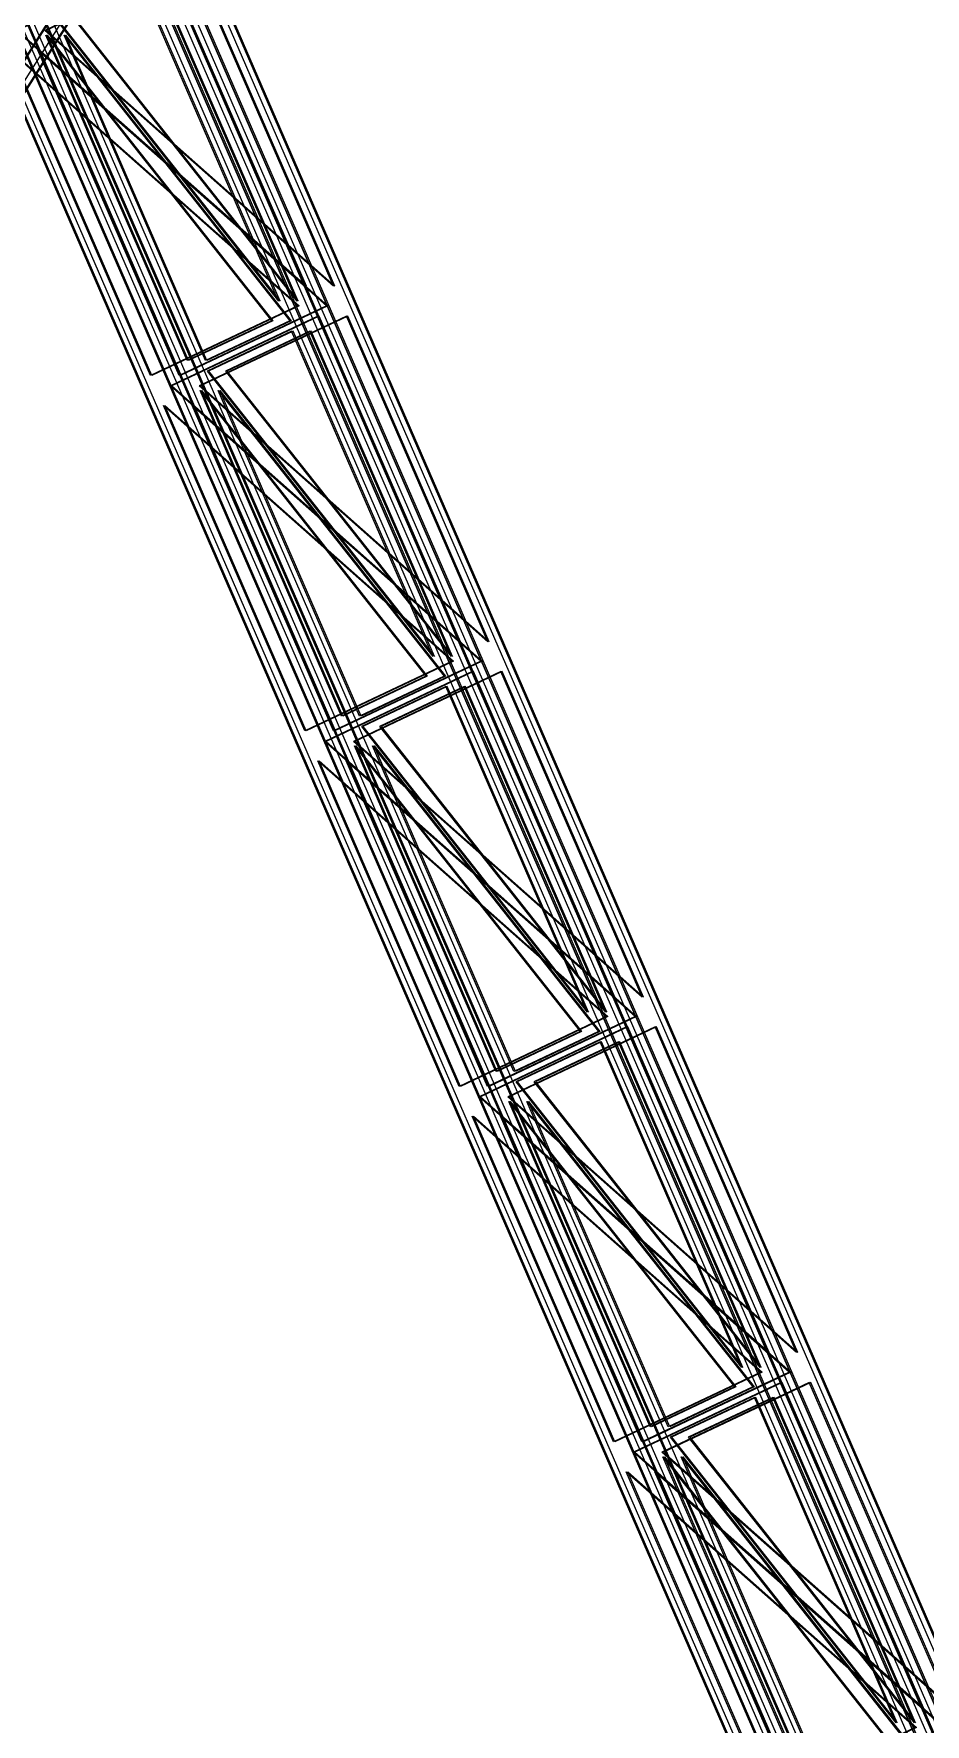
# Model space of a CAD drawing. Header units: millimetres. Extents: x -48000 to 1060615, y -2000 to 333000.
# Drawn here: x -10347 to -7629, y 94216 to 99368 of the extents above; entities that cross this region are included whole.
import ezdxf

# ---------------------------------------------------------------- set-up
doc = ezdxf.new("R2010")
doc.units = ezdxf.units.MM
doc.layers.add('D-STR-STRC', color=7, linetype='Continuous', lineweight=25)

msp = doc.modelspace()

# ---------------------------------------------------------------- linework, layer by layer
at = {"layer": 'D-STR-STRC'}
for points in [[(-14971.35, 93173.03), (-14444.12, 92826.97), (-6260.74, 105826.97), (-6787.96, 106173.03)], [(-14968.11, 93173.03), (-14440.88, 92826.97), (-6257.5, 105826.97), (-6784.72, 106173.03)], [(-14909.81, 93173.03), (-14382.59, 92826.97), (-6199.2, 105826.97), (-6726.43, 106173.03)], [(-14906.58, 93173.03), (-14379.35, 92826.97), (-6195.96, 105826.97), (-6723.19, 106173.03)], [(-7104.4, 93132.14), (-7662.77, 92867.86), (-13309.02, 105867.86), (-12750.65, 106132.14)], [(-7099.81, 93132.14), (-7658.18, 92867.86), (-13304.43, 105867.86), (-12746.06, 106132.14)], [(-7017.17, 93132.14), (-7575.54, 92867.86), (-13221.79, 105867.86), (-12663.42, 106132.14)], [(-7012.57, 93132.14), (-7570.95, 92867.86), (-13217.2, 105867.86), (-12658.82, 106132.14)], [(-7184.59, 93086.72), (-7551.02, 92913.28), (-13197.27, 105913.28), (-12830.84, 106086.72)], [(-7180, 93086.72), (-7546.43, 92913.28), (-13192.68, 105913.28), (-12826.25, 106086.72)], [(-7128.92, 93086.72), (-7495.35, 92913.28), (-13141.6, 105913.28), (-12775.17, 106086.72)], [(-7124.33, 93086.72), (-7490.76, 92913.28), (-13137.01, 105913.28), (-12770.58, 106086.72)], [(-9520.58, 98598.32), (-9951.55, 99590.58), (-10400.86, 99377.91)], [(-9515.99, 98598.32), (-9946.96, 99590.58), (-10396.27, 99377.91)], [(-9433.35, 98598.32), (-9864.31, 99590.58), (-10313.63, 99377.91)], [(-9428.76, 98598.32), (-9859.72, 99590.58), (-10309.03, 99377.91)], [(-9600.77, 98552.9), (-10031.74, 99545.15), (-10289.11, 99423.34)], [(-9596.18, 98552.9), (-10027.14, 99545.15), (-10284.52, 99423.34)], [(-9545.1, 98552.9), (-9976.06, 99545.15), (-10233.44, 99423.34)], [(-9540.51, 98552.9), (-9971.47, 99545.15), (-10228.85, 99423.34)], [(-9622.23, 98493.33), (-9879.61, 98371.51), (-10310.57, 99363.77)], [(-9617.64, 98493.33), (-9875.01, 98371.51), (-10305.98, 99363.77)], [(-9566.56, 98493.33), (-9823.93, 98371.51), (-10254.9, 99363.77)], [(-9561.97, 98493.33), (-9819.34, 98371.51), (-10250.31, 99363.77)], [(-9542.04, 98538.75), (-9991.36, 98326.09), (-10422.32, 99318.35)], [(-9537.45, 98538.75), (-9986.77, 98326.09), (-10417.73, 99318.35)], [(-9454.81, 98538.75), (-9904.12, 98326.09), (-10335.09, 99318.35)], [(-9450.22, 98538.75), (-9899.53, 98326.09), (-10330.49, 99318.35)], [(-9050.06, 97514.99), (-9481.03, 98507.24), (-9930.34, 98294.58)], [(-9045.47, 97514.99), (-9476.44, 98507.24), (-9925.75, 98294.58)], [(-8962.83, 97514.99), (-9393.79, 98507.24), (-9843.1, 98294.58)], [(-8958.23, 97514.99), (-9389.2, 98507.24), (-9838.51, 98294.58)], [(-9130.25, 97469.56), (-9561.21, 98461.82), (-9818.59, 98340)], [(-9125.66, 97469.56), (-9556.62, 98461.82), (-9814, 98340)], [(-9074.58, 97469.56), (-9505.54, 98461.82), (-9762.92, 98340)], [(-9069.99, 97469.56), (-9500.95, 98461.82), (-9758.33, 98340)], [(-9151.71, 97410), (-9409.08, 97288.18), (-9840.05, 98280.44)], [(-9147.12, 97410), (-9404.49, 97288.18), (-9835.46, 98280.44)], [(-9096.04, 97410), (-9353.41, 97288.18), (-9784.38, 98280.44)], [(-9091.45, 97410), (-9348.82, 97288.18), (-9779.79, 98280.44)], [(-9071.52, 97455.42), (-9520.84, 97242.76), (-9951.8, 98235.01)], [(-9066.93, 97455.42), (-9516.25, 97242.76), (-9947.21, 98235.01)], [(-8984.29, 97455.42), (-9433.6, 97242.76), (-9864.56, 98235.01)], [(-8979.69, 97455.42), (-9429.01, 97242.76), (-9859.97, 98235.01)], [(-8579.54, 96431.65), (-9010.51, 97423.91), (-9459.82, 97211.25)], [(-8574.95, 96431.65), (-9005.92, 97423.91), (-9455.23, 97211.25)], [(-8492.31, 96431.65), (-8923.27, 97423.91), (-9372.58, 97211.25)], [(-8487.71, 96431.65), (-8918.68, 97423.91), (-9367.99, 97211.25)], [(-8659.73, 96386.23), (-9090.69, 97378.49), (-9348.07, 97256.67)], [(-8655.14, 96386.23), (-9086.1, 97378.49), (-9343.48, 97256.67)], [(-8604.06, 96386.23), (-9035.02, 97378.49), (-9292.4, 97256.67)], [(-8599.47, 96386.23), (-9030.43, 97378.49), (-9287.81, 97256.67)], [(-8681.19, 96326.66), (-8938.56, 96204.85), (-9369.53, 97197.1)], [(-8676.6, 96326.66), (-8933.97, 96204.85), (-9364.94, 97197.1)], [(-8625.52, 96326.66), (-8882.89, 96204.85), (-9313.86, 97197.1)], [(-8620.93, 96326.66), (-8878.3, 96204.85), (-9309.26, 97197.1)], [(-8601, 96372.09), (-9050.32, 96159.42), (-9481.28, 97151.68)], [(-8596.41, 96372.09), (-9045.73, 96159.42), (-9476.69, 97151.68)], [(-8513.77, 96372.09), (-8963.08, 96159.42), (-9394.04, 97151.68)], [(-8509.17, 96372.09), (-8958.49, 96159.42), (-9389.45, 97151.68)], [(-8109.02, 95348.32), (-8539.99, 96340.58), (-8989.3, 96127.91)], [(-8104.43, 95348.32), (-8535.39, 96340.58), (-8984.71, 96127.91)], [(-8021.78, 95348.32), (-8452.75, 96340.58), (-8902.06, 96127.91)], [(-8017.19, 95348.32), (-8448.16, 96340.58), (-8897.47, 96127.91)], [(-8189.21, 95302.9), (-8620.17, 96295.15), (-8877.55, 96173.34)], [(-8184.62, 95302.9), (-8615.58, 96295.15), (-8872.96, 96173.34)], [(-8133.54, 95302.9), (-8564.5, 96295.15), (-8821.88, 96173.34)], [(-8128.95, 95302.9), (-8559.91, 96295.15), (-8817.28, 96173.34)], [(-8210.67, 95243.33), (-8468.04, 95121.51), (-8899.01, 96113.77)], [(-8206.08, 95243.33), (-8463.45, 95121.51), (-8894.42, 96113.77)], [(-8155, 95243.33), (-8412.37, 95121.51), (-8843.34, 96113.77)], [(-8150.41, 95243.33), (-8407.78, 95121.51), (-8838.74, 96113.77)], [(-8130.48, 95288.75), (-8579.8, 95076.09), (-9010.76, 96068.35)], [(-8125.89, 95288.75), (-8575.2, 95076.09), (-9006.17, 96068.35)], [(-8043.24, 95288.75), (-8492.56, 95076.09), (-8923.52, 96068.35)], [(-8038.65, 95288.75), (-8487.97, 95076.09), (-8918.93, 96068.35)], [(-7638.5, 94264.99), (-8069.47, 95257.24), (-8518.78, 95044.58)], [(-7633.91, 94264.99), (-8064.87, 95257.24), (-8514.19, 95044.58)], [(-7551.26, 94264.99), (-7982.23, 95257.24), (-8431.54, 95044.58)], [(-7546.67, 94264.99), (-7977.64, 95257.24), (-8426.95, 95044.58)], [(-7718.69, 94219.56), (-8149.65, 95211.82), (-8407.03, 95090)], [(-7714.1, 94219.56), (-8145.06, 95211.82), (-8402.43, 95090)], [(-7663.02, 94219.56), (-8093.98, 95211.82), (-8351.35, 95090)], [(-7658.43, 94219.56), (-8089.39, 95211.82), (-8346.76, 95090)], [(-7740.15, 94160), (-7997.52, 94038.18), (-8428.49, 95030.44)], [(-7735.56, 94160), (-7992.93, 94038.18), (-8423.89, 95030.44)], [(-7684.48, 94160), (-7941.85, 94038.18), (-8372.81, 95030.44)], [(-7679.89, 94160), (-7937.26, 94038.18), (-8368.22, 95030.44)], [(-7659.96, 94205.42), (-8109.28, 93992.76), (-8540.24, 94985.01)], [(-7655.37, 94205.42), (-8104.68, 93992.76), (-8535.65, 94985.01)], [(-7572.72, 94205.42), (-8022.04, 93992.76), (-8453, 94985.01)], [(-7568.13, 94205.42), (-8017.45, 93992.76), (-8448.41, 94985.01)]]:
    msp.add_lwpolyline(points, close=True, dxfattribs=at)
for points in [[(-7184.59, 93086.72), (-12830.84, 106086.72)], [(-7124.33, 93086.72), (-12770.58, 106086.72)], [(-7121.85, 93123.88), (-12768.1, 106123.88)], [(-7104.4, 93132.14), (-12750.65, 106132.14)], [(-7030.02, 93123.88), (-12676.27, 106123.88)], [(-7012.57, 93132.14), (-12658.82, 106132.14)], [(-7202.04, 93078.46), (-12848.29, 106078.46)], [(-7141.78, 93078.46), (-12788.03, 106078.46)], [(-7551.02, 92913.28), (-13197.27, 105913.28)], [(-7533.57, 92921.54), (-13179.82, 105921.54)], [(-7490.76, 92913.28), (-13137.01, 105913.28)], [(-7473.31, 92921.54), (-13119.56, 105921.54)], [(-14444.12, 92826.97), (-6260.74, 105826.97)], [(-14395.83, 92837.78), (-6212.44, 105837.78)], [(-14379.35, 92826.97), (-6195.96, 105826.97)], [(-7662.77, 92867.86), (-13309.02, 105867.86)], [(-7645.33, 92876.12), (-13291.58, 105876.12)], [(-7570.95, 92867.86), (-13217.2, 105867.86)], [(-7553.5, 92876.12), (-13199.75, 105876.12)]]:
    msp.add_lwpolyline(points, dxfattribs=at)

doc.saveas('drawing.dxf')
